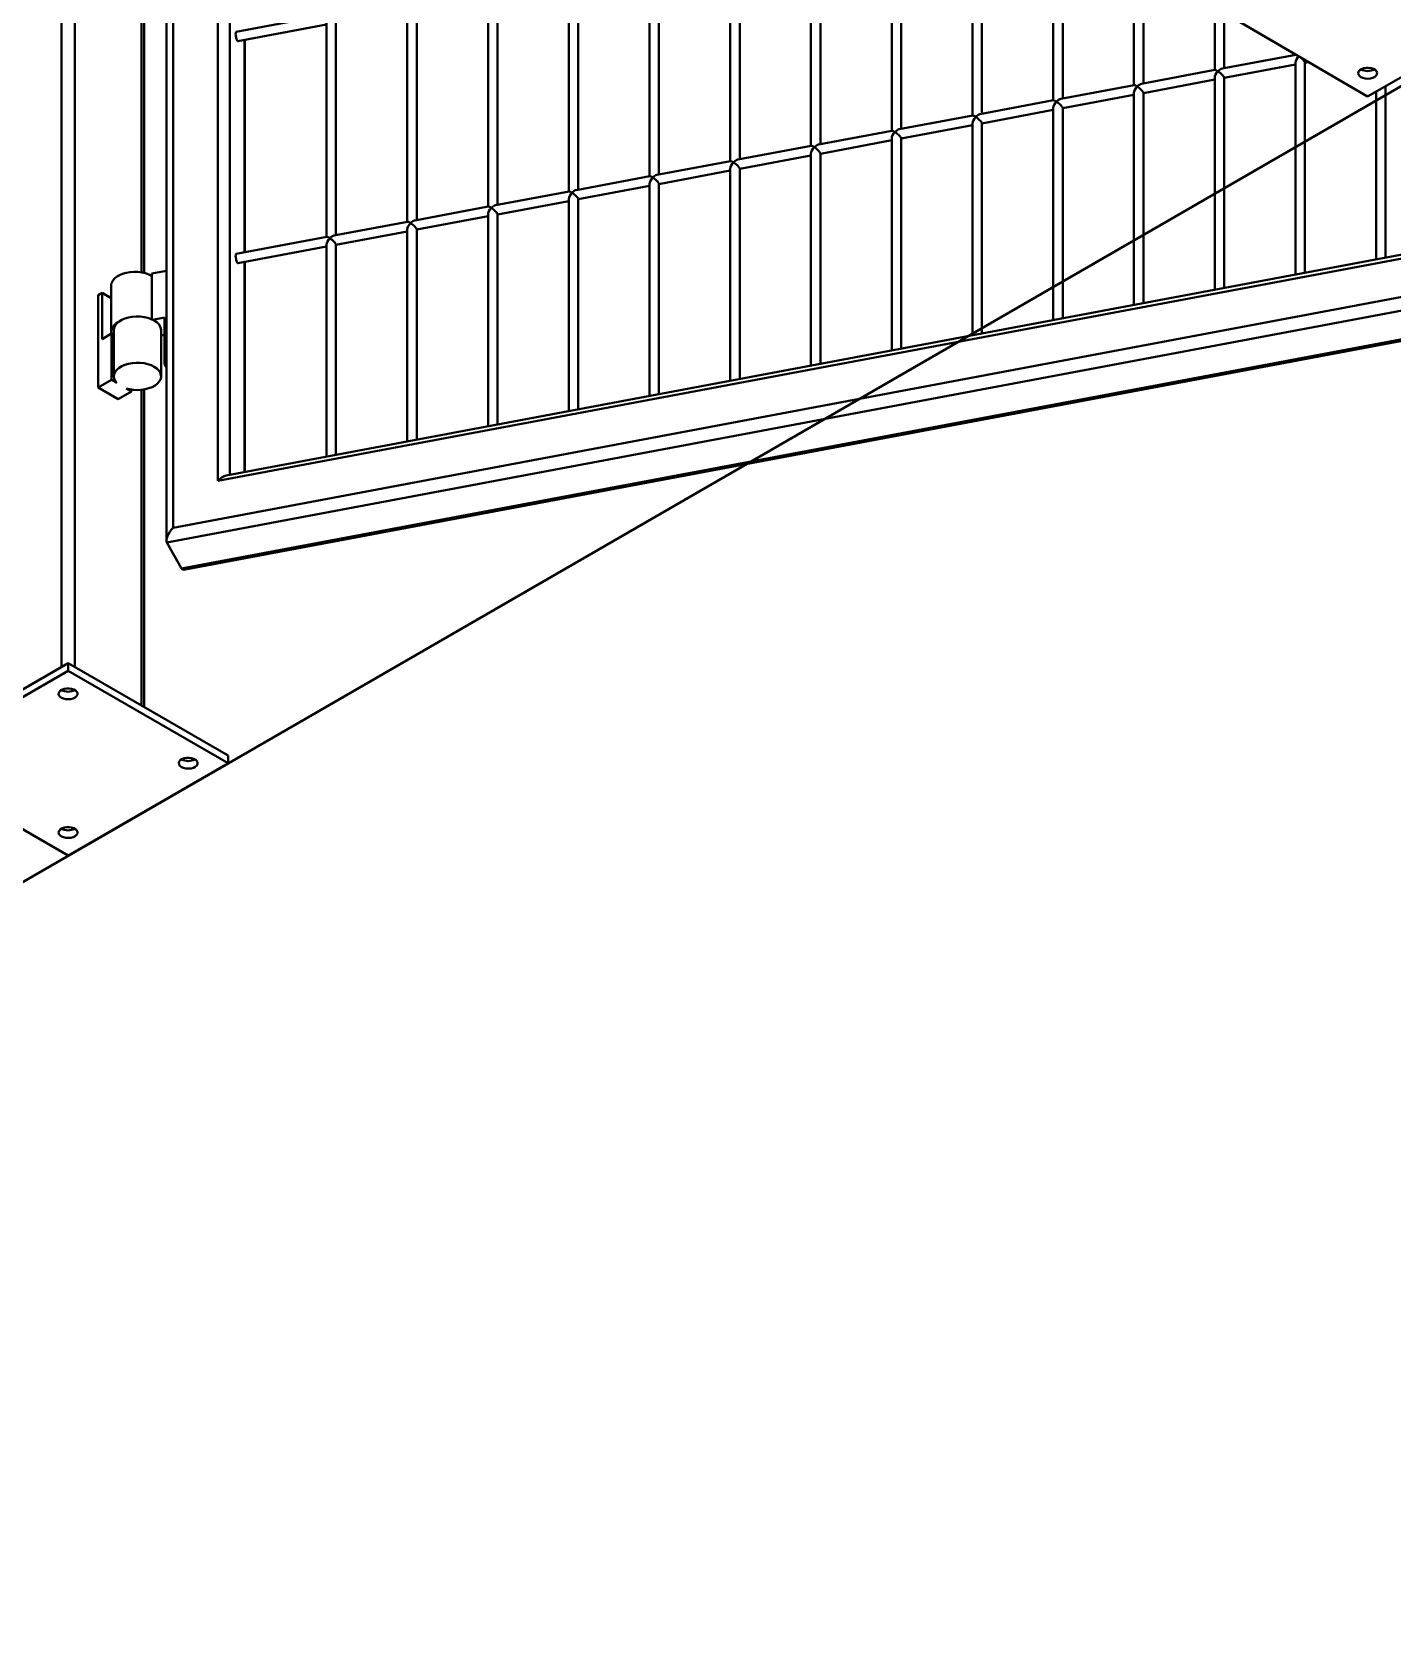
# Model space of a CAD drawing. Header units: millimetres. Extents: x 0 to 297, y 0 to 210.
# Drawn here: x 219.43 to 226.64, y 72.21 to 80.65 of the extents above; entities that cross this region are included whole.
import ezdxf

# ---------------------------------------------------------------- set-up
doc = ezdxf.new("R2010")
doc.units = ezdxf.units.MM
doc.layers.add('轮廓实线层', color=7, linetype='Continuous', lineweight=40)

msp = doc.modelspace()

# ---------------------------------------------------------------- linework, layer by layer
at = {"layer": '轮廓实线层', "color": 8, "linetype": 'Continuous', "lineweight": 40}
for p, q in [((219.5835, 77.2894), (219.5835, 93.3753)), ((219.6542, 93.3753), (219.6542, 77.2894)), ((220.4757, 92.423), (220.4757, 78.3069)), ((220.0078, 79.3796), (220.0078, 91.0056)), ((220.5531, 79.4857), (220.5531, 80.6107)), ((220.5531, 78.3214), (220.5531, 79.4348)), ((220.0078, 77.0853), (220.0078, 78.7575))]:
    msp.add_line(p, q, dxfattribs=at)
at = {"layer": '轮廓实线层', "color": 7, "linetype": 'Continuous', "lineweight": 40}
for p, q in [((220.1405, 92.6532), (220.1405, 77.9594)), ((220.175, 92.6418), (220.175, 78.0257)), ((220.4127, 78.2745), (220.4127, 92.4823)), ((220.0224, 79.3765), (220.0224, 91.0076)), ((212.5478, 72.2072), (241.5392, 88.9436)), ((224.8399, 81.4267), (224.8399, 80.291)), ((224.8899, 80.3004), (224.8899, 81.4267)), ((225.2678, 81.5071), (225.2678, 80.3714)), ((225.3178, 80.3808), (225.3178, 81.5071)), ((224.4119, 81.3463), (224.4119, 80.2107)), ((224.4619, 80.22), (224.4619, 81.3463)), ((223.984, 81.2659), (223.984, 80.1303)), ((224.034, 80.1397), (224.034, 81.2659)), ((223.5561, 81.1855), (223.5561, 80.0499)), ((223.6061, 80.0593), (223.6061, 81.1855)), ((223.1282, 81.1052), (223.1282, 79.9695)), ((223.1782, 79.9789), (223.1782, 81.1052)), ((222.7003, 81.0248), (222.7003, 79.8891)), ((222.7503, 79.8985), (222.7503, 81.0248)), ((222.2724, 80.9444), (222.2724, 79.8087)), ((222.3224, 79.8181), (222.3224, 80.9444)), ((221.8445, 80.864), (221.8445, 79.7283)), ((221.8945, 79.7377), (221.8945, 80.864)), ((221.4166, 80.7836), (221.4166, 79.6479)), ((221.4666, 79.6573), (221.4666, 80.7836)), ((226.5048, 80.3122), (225.6612, 80.8049)), ((225.6957, 80.7847), (225.6957, 80.4518)), ((225.7457, 80.4612), (225.7457, 80.7555)), ((227.3582, 80.7992), (226.5048, 80.3122)), ((220.99, 80.7436), (220.5098, 80.6534)), ((220.519, 80.6043), (220.9887, 80.6925)), ((220.9887, 80.7032), (220.9887, 79.5675)), ((221.0387, 79.5769), (221.0387, 80.7032)), ((220.5556, 79.4862), (220.5556, 80.6111)), ((226.1249, 80.5325), (225.7351, 80.4592)), ((226.1236, 80.5348), (226.1236, 80.5322)), ((225.697, 80.4521), (225.3072, 80.3788)), ((225.7457, 80.4103), (226.1236, 80.4813)), ((226.1236, 80.4921), (226.1236, 79.3679)), ((226.1736, 80.4907), (226.1929, 80.4943)), ((226.1736, 79.3773), (226.1736, 80.4921)), ((225.2691, 80.3717), (224.8793, 80.2985)), ((225.2678, 80.3313), (225.2678, 79.2071)), ((225.3178, 80.3299), (225.6957, 80.4009)), ((225.3178, 79.2165), (225.3178, 80.3313)), ((225.6957, 80.4117), (225.6957, 79.2875)), ((225.7457, 79.2969), (225.7457, 80.4117)), ((226.5515, 80.3389), (226.5515, 79.4483)), ((226.6015, 79.4577), (226.6015, 80.3674)), ((224.8412, 80.2913), (224.4514, 80.2181)), ((224.8399, 80.2509), (224.8399, 79.1267)), ((224.8899, 80.2496), (225.2678, 80.3206)), ((224.8899, 79.1361), (224.8899, 80.2509)), ((224.4133, 80.2109), (224.0235, 80.1377)), ((224.034, 80.0888), (224.4119, 80.1598)), ((224.4119, 80.1705), (224.4119, 79.0463)), ((224.4619, 80.1692), (224.8399, 80.2402)), ((224.4619, 79.0557), (224.4619, 80.1705)), ((223.9853, 80.1305), (223.5956, 80.0573)), ((223.6061, 80.0084), (223.984, 80.0794)), ((223.984, 80.0901), (223.984, 78.9659)), ((224.034, 78.9753), (224.034, 80.0901)), ((223.5574, 80.0501), (223.1677, 79.9769)), ((223.1782, 79.928), (223.5561, 79.999)), ((223.5561, 80.0097), (223.5561, 78.8856)), ((223.6061, 78.895), (223.6061, 80.0097)), ((223.1295, 79.9697), (222.7398, 79.8965)), ((222.7503, 79.8476), (223.1282, 79.9186)), ((223.1282, 79.9293), (223.1282, 78.8052)), ((223.1782, 78.8146), (223.1782, 79.9293)), ((222.7016, 79.8893), (222.3119, 79.8161)), ((222.3224, 79.7672), (222.7003, 79.8382)), ((222.7003, 79.8489), (222.7003, 78.7248)), ((222.7503, 78.7342), (222.7503, 79.8489)), ((222.2737, 79.809), (221.8839, 79.7357)), ((221.8945, 79.6868), (222.2724, 79.7578)), ((222.2724, 79.7686), (222.2724, 78.6444)), ((222.3224, 78.6538), (222.3224, 79.7686)), ((227.982, 79.6965), (220.4127, 78.2745)), ((227.9501, 79.711), (220.4571, 78.3034)), ((221.8458, 79.7286), (221.456, 79.6553)), ((221.4666, 79.6064), (221.8445, 79.6774)), ((221.8445, 79.6882), (221.8445, 78.564)), ((221.8945, 78.5734), (221.8945, 79.6882)), ((220.99, 79.5678), (220.5098, 79.4776)), ((221.4179, 79.6482), (221.0281, 79.575)), ((221.0387, 79.5261), (221.4166, 79.5971)), ((221.4166, 79.6078), (221.4166, 78.4836)), ((221.4666, 78.493), (221.4666, 79.6078)), ((220.175, 78.0257), (228.2197, 79.537)), ((220.519, 79.4284), (220.9887, 79.5167)), ((220.9887, 79.5274), (220.9887, 78.4032)), ((221.0387, 78.4126), (221.0387, 79.5274)), ((228.2828, 79.4777), (220.1429, 77.9485)), ((220.5556, 78.3219), (220.5556, 79.4353)), ((220.1405, 79.3875), (220.0633, 79.373)), ((220.0633, 79.373), (220.0633, 79.1305)), ((220.2203, 77.8113), (228.3601, 79.3404)), ((220.2389, 77.8047), (228.36, 79.3304)), ((219.7992, 79.2716), (219.7779, 79.2593)), ((219.7779, 79.2593), (219.7779, 78.7694)), ((219.7992, 79.0266), (219.7992, 79.2716)), ((219.7992, 79.2716), (219.8474, 79.2437)), ((219.8474, 79.3104), (219.8474, 79.0654)), ((219.8615, 79.0736), (219.8615, 78.8286)), ((220.0671, 79.1287), (220.1299, 79.1405)), ((220.1115, 78.8286), (220.1115, 79.0736)), ((220.1299, 79.1405), (220.1299, 78.8955)), ((219.8487, 79.0552), (219.7992, 79.0266)), ((219.8487, 78.8102), (219.8487, 79.0552)), ((219.8487, 79.0552), (219.8615, 79.0478)), ((220.1115, 79.046), (220.1299, 79.0494)), ((220.1299, 78.8955), (220.1405, 78.8975)), ((220.1299, 78.8955), (220.1405, 78.8767)), ((219.7779, 78.7694), (219.8487, 78.8102)), ((219.8487, 78.8102), (219.8769, 78.7939)), ((219.7779, 78.7694), (219.884, 78.7082)), ((219.884, 78.7082), (219.9547, 78.749)), ((219.9264, 78.7653), (219.9547, 78.749)), ((219.9547, 78.749), (219.9547, 78.7588)), ((220.0224, 77.0768), (220.0224, 78.7595)), ((220.1429, 77.9485), (220.2203, 77.8113)), ((218.7703, 76.8199), (219.6188, 77.3098)), ((219.6188, 77.3098), (219.6188, 77.269)), ((219.6188, 77.3098), (220.4674, 76.8199)), ((218.7703, 76.7791), (219.6188, 77.269)), ((219.6188, 77.269), (220.4674, 76.7791)), ((220.4674, 76.8199), (220.4674, 76.7791)), ((219.6188, 76.2893), (218.7703, 76.7791)), ((220.4674, 76.7791), (219.6188, 76.2893))]:
    msp.add_line(p, q, dxfattribs=at)
at = {"layer": '轮廓实线层', "color": 7, "linetype": 'Continuous', "lineweight": 40, "flags": 128}
for points in [[(220.5098, 80.6534), (220.509, 80.653), (220.5073, 80.6493), (220.5067, 80.6426), (220.5073, 80.6337), (220.509, 80.6241), (220.5115, 80.6152), (220.5144, 80.6084), (220.5174, 80.6047), (220.519, 80.6043)], [(226.4704, 80.4144), (226.4623, 80.4207), (226.4574, 80.428), (226.456, 80.4358), (226.4584, 80.4436), (226.4644, 80.4506), (226.4734, 80.4565), (226.4848, 80.4608), (226.4978, 80.4631), (226.5114, 80.4634), (226.5246, 80.4615), (226.5364, 80.4576), (226.546, 80.452), (226.5526, 80.4451), (226.5558, 80.4375), (226.5552, 80.4296), (226.551, 80.4221), (226.5435, 80.4156), (226.5332, 80.4104), (226.5209, 80.4071), (226.5074, 80.4058), (226.4939, 80.4067), (226.4812, 80.4096), (226.4704, 80.4144)], [(220.5098, 79.4776), (220.509, 79.4772), (220.5073, 79.4735), (220.5067, 79.4667), (220.5073, 79.4579), (220.509, 79.4483), (220.5115, 79.4394), (220.5144, 79.4326), (220.5174, 79.4289), (220.519, 79.4284)], [(219.8474, 79.3104), (219.8474, 79.3119), (219.8496, 79.324), (219.8553, 79.3356), (219.8643, 79.3466), (219.8763, 79.3565), (219.891, 79.3651), (219.9081, 79.3722), (219.9269, 79.3776), (219.947, 79.381), (219.9679, 79.3825), (219.9888, 79.3819), (220.0093, 79.3793), (220.0288, 79.3748), (220.0467, 79.3684), (220.0624, 79.3604), (220.0633, 79.3599)], [(219.8615, 79.0736), (219.8615, 79.0738), (219.8634, 79.0858), (219.8687, 79.0976), (219.8773, 79.1086), (219.889, 79.1187), (219.9034, 79.1275), (219.9202, 79.1347), (219.9389, 79.1403), (219.9589, 79.1439), (219.9797, 79.1456), (220.0006, 79.1453), (220.0212, 79.1429), (220.0408, 79.1386), (220.0589, 79.1324), (220.0749, 79.1246), (220.0885, 79.1153), (220.0991, 79.1049), (220.1066, 79.0936), (220.1107, 79.0817), (220.1115, 79.0736)], [(219.8487, 79.0552), (219.8474, 79.067), (219.8496, 79.079), (219.8553, 79.0907), (219.8643, 79.1016), (219.8763, 79.1116), (219.891, 79.1202), (219.8914, 79.1203)], [(219.8769, 78.7939), (219.8684, 78.805), (219.8632, 78.8167), (219.8615, 78.8288), (219.8634, 78.8409), (219.8687, 78.8526), (219.8773, 78.8636), (219.889, 78.8737), (219.9034, 78.8825), (219.9202, 78.8898), (219.9389, 78.8953), (219.9589, 78.899), (219.9797, 78.9006), (220.0006, 78.9003), (220.0212, 78.8979), (220.0408, 78.8936), (220.0589, 78.8874), (220.0749, 78.8796), (220.0885, 78.8704), (220.0991, 78.8599), (220.1066, 78.8486), (220.1107, 78.8367), (220.1114, 78.8246), (220.1084, 78.8126), (220.1021, 78.8011), (220.0925, 78.7903), (220.0799, 78.7806), (220.0647, 78.7723), (220.0472, 78.7655), (220.0281, 78.7605), (220.0078, 78.7575), (219.9869, 78.7564), (219.966, 78.7574), (219.9456, 78.7604), (219.9264, 78.7653)], [(219.5835, 77.1261), (219.5753, 77.1324), (219.5703, 77.1397), (219.5689, 77.1475), (219.5712, 77.1552), (219.577, 77.1623), (219.586, 77.1683), (219.5974, 77.1726), (219.6104, 77.1749), (219.624, 77.1752), (219.6372, 77.1734), (219.6491, 77.1695), (219.6587, 77.1639), (219.6654, 77.1571), (219.6686, 77.1495), (219.6681, 77.1416), (219.664, 77.1341), (219.6565, 77.1275), (219.6463, 77.1224), (219.634, 77.119), (219.6206, 77.1177), (219.607, 77.1185), (219.5943, 77.1213), (219.5835, 77.1261)], [(220.2199, 76.7587), (220.2117, 76.765), (220.2067, 76.7723), (220.2053, 76.7801), (220.2076, 76.7878), (220.2134, 76.7949), (220.2224, 76.8009), (220.2338, 76.8052), (220.2467, 76.8076), (220.2604, 76.8078), (220.2736, 76.806), (220.2855, 76.8021), (220.2951, 76.7966), (220.3018, 76.7897), (220.305, 76.7821), (220.3045, 76.7742), (220.3004, 76.7667), (220.2929, 76.7601), (220.2827, 76.755), (220.2704, 76.7516), (220.2569, 76.7503), (220.2434, 76.7511), (220.2307, 76.754), (220.2199, 76.7587)], [(219.5835, 76.3913), (219.5753, 76.3976), (219.5703, 76.4049), (219.5689, 76.4127), (219.5712, 76.4205), (219.577, 76.4276), (219.586, 76.4335), (219.5974, 76.4378), (219.6104, 76.4402), (219.624, 76.4404), (219.6372, 76.4386), (219.6491, 76.4347), (219.6587, 76.4292), (219.6654, 76.4223), (219.6686, 76.4147), (219.6681, 76.4068), (219.664, 76.3993), (219.6565, 76.3928), (219.6463, 76.3876), (219.634, 76.3842), (219.6206, 76.3829), (219.607, 76.3837), (219.5943, 76.3866), (219.5835, 76.3913)]]:
    msp.add_lwpolyline(points, dxfattribs=at)
at = {"layer": '轮廓实线层', "color": 7, "linetype": 'Continuous', "lineweight": 40}
for centre, radius, start, end in [((226.506, 80.5219), 0.0756, 241.93548, 297.86713), ((219.6188, 77.2338), 0.0757, 242.13751, 297.86249), ((220.2552, 76.8664), 0.0757, 242.13798, 297.85647), ((219.6188, 76.499), 0.0757, 242.13882, 297.85563)]:
    msp.add_arc(centre, radius, start, end, dxfattribs=at)
for centre, major_axis, ratio, start_param, end_param in [((226.1486, 80.5115), (0.0222, 0.0268), 0.428721, 1.408444, 2.664626), ((226.1486, 80.5115), (0.0247, -0.0205), 0.19743, 2.649232, 2.979241), ((226.1486, 80.5115), (0.0247, -0.0205), 0.19743, 0.162352, 1.887363), ((225.7207, 80.4311), (0.0222, 0.0268), 0.428721, 1.408444, 2.664626), ((225.7207, 80.4311), (0.0247, -0.0205), 0.19743, 2.047763, 2.979241), ((225.7207, 80.4311), (0.0222, 0.0268), 0.428721, 0.476967, 1.408444), ((225.7207, 80.4311), (0.0247, -0.0205), 0.19743, 0.162352, 2.047763), ((225.2928, 80.3507), (0.0222, 0.0268), 0.428721, 1.408444, 2.664626), ((225.2928, 80.3507), (0.0247, -0.0205), 0.19743, 2.047763, 2.979241), ((225.2928, 80.3507), (0.0222, 0.0268), 0.428721, 0.476967, 1.408444), ((225.2928, 80.3507), (0.0247, -0.0205), 0.19743, 0.162352, 2.047763), ((224.8649, 80.2703), (0.0222, 0.0268), 0.428721, 1.408444, 2.664626), ((224.8649, 80.2703), (0.0247, -0.0205), 0.19743, 2.047763, 2.979241), ((224.8649, 80.2703), (0.0222, 0.0268), 0.428721, 0.476967, 1.408444), ((224.8649, 80.2703), (0.0247, -0.0205), 0.19743, 0.162352, 2.047763), ((224.4369, 80.1899), (0.0222, 0.0268), 0.428721, 1.408444, 2.664626), ((224.4369, 80.1899), (0.0247, -0.0205), 0.19743, 2.047763, 2.979241), ((224.4369, 80.1899), (0.0222, 0.0268), 0.428721, 0.476967, 1.408444), ((224.4369, 80.1899), (0.0247, -0.0205), 0.19743, 0.162352, 2.047763), ((224.009, 80.1095), (0.0222, 0.0268), 0.428721, 1.408444, 2.664626), ((224.009, 80.1095), (0.0247, -0.0205), 0.19743, 2.047763, 2.979241), ((224.009, 80.1095), (0.0222, 0.0268), 0.428721, 0.476967, 1.408444), ((224.009, 80.1095), (0.0247, -0.0205), 0.19743, 0.162352, 2.047763), ((223.5811, 80.0291), (0.0222, 0.0268), 0.428721, 1.408444, 2.664626), ((223.5811, 80.0291), (0.0247, -0.0205), 0.19743, 2.047763, 2.979241), ((223.5811, 80.0291), (0.0222, 0.0268), 0.428721, 0.476967, 1.408444), ((223.5811, 80.0291), (0.0247, -0.0205), 0.19743, 0.162352, 2.047763), ((223.1532, 79.9487), (0.0222, 0.0268), 0.428721, 1.408444, 2.664626), ((223.1532, 79.9487), (0.0247, -0.0205), 0.19743, 2.047763, 2.979241), ((223.1532, 79.9487), (0.0222, 0.0268), 0.428721, 0.476967, 1.408444), ((223.1532, 79.9487), (0.0247, -0.0205), 0.19743, 0.162352, 2.047763), ((222.7253, 79.8684), (0.0222, 0.0268), 0.428721, 1.408444, 2.664626), ((222.7253, 79.8684), (0.0247, -0.0205), 0.19743, 2.047763, 2.979241), ((222.7253, 79.8684), (0.0222, 0.0268), 0.428721, 0.476967, 1.408444), ((222.7253, 79.8684), (0.0247, -0.0205), 0.19743, 0.162352, 2.047763), ((222.2974, 79.788), (0.0222, 0.0268), 0.428721, 1.408444, 2.664626), ((222.2974, 79.788), (0.0247, -0.0205), 0.19743, 2.047763, 2.979241), ((222.2974, 79.788), (0.0222, 0.0268), 0.428721, 0.476967, 1.408444), ((222.2974, 79.788), (0.0247, -0.0205), 0.19743, 0.162352, 2.047763), ((221.4416, 79.6272), (0.0222, 0.0268), 0.428721, 0.476967, 1.408444), ((221.8695, 79.7076), (0.0222, 0.0268), 0.428721, 1.408444, 2.664626), ((221.8695, 79.7076), (0.0247, -0.0205), 0.19743, 2.047763, 2.979241), ((221.8695, 79.7076), (0.0222, 0.0268), 0.428721, 0.476967, 1.408444), ((221.8695, 79.7076), (0.0247, -0.0205), 0.19743, 0.162352, 2.047763), ((221.0137, 79.5468), (0.0247, -0.0205), 0.19743, 2.047763, 2.979241), ((221.0137, 79.5468), (0.0222, 0.0268), 0.428721, 0.476967, 1.408444), ((221.4416, 79.6272), (0.0222, 0.0268), 0.428721, 1.408444, 2.664626), ((221.4416, 79.6272), (0.0247, -0.0205), 0.19743, 2.047763, 2.979241), ((221.4416, 79.6272), (0.0247, -0.0205), 0.19743, 0.162352, 2.047763), ((221.0137, 79.5468), (0.0222, 0.0268), 0.428721, 1.408444, 2.664626), ((221.0137, 79.5468), (0.0247, -0.0205), 0.19743, 0.162352, 2.047763), ((220.4282, 78.2471), (0.0444, 0.0535), 0.428721, 0.476967, 1.408444), ((220.1905, 77.9983), (0.0444, 0.0535), 0.428721, 1.408444, 2.979241), ((220.2678, 77.861), (0.0444, 0.0535), 0.428721, 2.979241, 3.618559)]:
    msp.add_ellipse(centre, major_axis=major_axis, ratio=ratio, start_param=start_param, end_param=end_param, dxfattribs=at)

doc.saveas('drawing.dxf')
